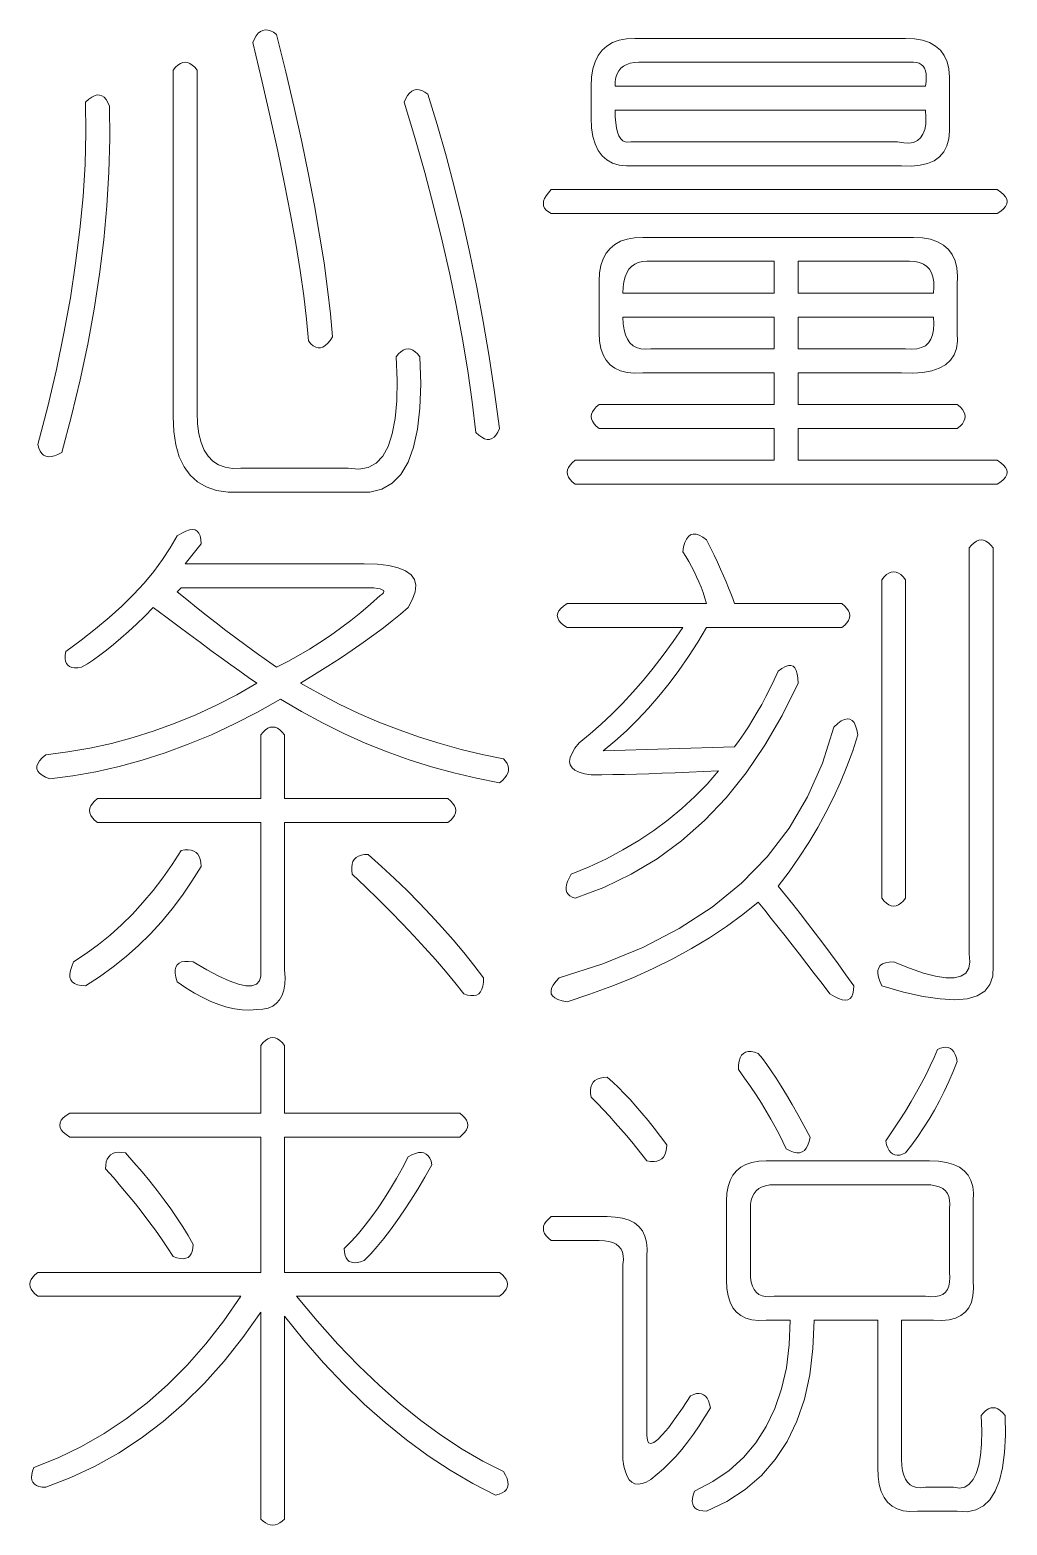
# Model space of a CAD drawing. Extents: x 0 to 297, y 0 to 210.
# Drawn here: x 164.69 to 174.51, y 29.96 to 44.98 of the extents above; entities that cross this region are included whole.
import ezdxf

# ---------------------------------------------------------------- set-up
doc = ezdxf.new("R2010")
doc.units = 0

msp = doc.modelspace()

# ---------------------------------------------------------------- linework, layer by layer
at = {"color": 255, "lineweight": 13}
for points in [[(167.166, 44.935), (167.258, 44.559), (167.342, 44.199), (167.418, 43.855), (167.486, 43.527), (167.546, 43.215), (167.598, 42.919), (167.642, 42.639), (167.678, 42.375), (167.706, 42.127), (167.726, 41.895), (167.702, 41.859), (167.678, 41.83), (167.654, 41.808), (167.63, 41.793), (167.606, 41.785), (167.582, 41.785), (167.558, 41.792), (167.534, 41.806), (167.51, 41.827), (167.486, 41.855), (167.466, 42.072), (167.438, 42.308), (167.402, 42.562), (167.358, 42.834), (167.306, 43.125), (167.246, 43.434), (167.178, 43.762), (167.102, 44.108), (167.018, 44.472), (166.926, 44.855), (166.943, 44.892), (166.961, 44.922), (166.981, 44.946), (167.003, 44.964), (167.026, 44.975), (167.051, 44.98), (167.077, 44.978), (167.105, 44.97), (167.135, 44.956)], [(170.766, 44.895), (173.486, 44.895), (173.577, 44.89), (173.657, 44.876), (173.727, 44.852), (173.787, 44.818), (173.836, 44.775), (173.875, 44.722), (173.903, 44.66), (173.921, 44.588), (173.929, 44.506), (173.926, 44.415), (173.926, 44.055), (173.929, 43.964), (173.92, 43.884), (173.9, 43.814), (173.869, 43.754), (173.826, 43.705), (173.773, 43.666), (173.708, 43.638), (173.632, 43.62), (173.545, 43.612), (173.446, 43.615), (170.766, 43.615), (170.683, 43.613), (170.608, 43.622), (170.542, 43.642), (170.485, 43.673), (170.436, 43.715), (170.397, 43.769), (170.366, 43.834), (170.344, 43.91), (170.331, 43.997), (170.326, 44.095), (170.326, 44.415), (170.331, 44.506), (170.344, 44.588), (170.366, 44.66), (170.397, 44.722), (170.436, 44.775), (170.485, 44.818), (170.542, 44.852), (170.608, 44.876), (170.683, 44.89)], [(166.366, 44.575), (166.366, 41.135), (166.371, 41.022), (166.384, 40.921), (166.406, 40.833), (166.437, 40.758), (166.476, 40.695), (166.525, 40.646), (166.582, 40.609), (166.648, 40.585), (166.723, 40.574), (166.806, 40.575), (167.886, 40.575), (167.992, 40.565), (168.085, 40.582), (168.165, 40.626), (168.232, 40.697), (168.286, 40.795), (168.328, 40.921), (168.357, 41.074), (168.373, 41.254), (168.376, 41.461), (168.366, 41.695), (168.39, 41.724), (168.414, 41.746), (168.438, 41.762), (168.462, 41.772), (168.486, 41.775), (168.51, 41.772), (168.534, 41.762), (168.558, 41.746), (168.582, 41.724), (168.606, 41.695), (168.614, 41.422), (168.606, 41.18), (168.582, 40.968), (168.542, 40.786), (168.486, 40.635), (168.414, 40.514), (168.326, 40.424), (168.222, 40.364), (168.102, 40.334), (167.966, 40.335), (166.806, 40.335), (166.677, 40.336), (166.561, 40.353), (166.459, 40.387), (166.371, 40.438), (166.296, 40.505), (166.235, 40.59), (166.187, 40.691), (166.153, 40.809), (166.133, 40.944), (166.126, 41.095), (166.126, 44.575), (166.15, 44.604), (166.174, 44.626), (166.198, 44.642), (166.222, 44.652), (166.246, 44.655), (166.27, 44.652), (166.294, 44.642), (166.318, 44.626), (166.342, 44.604)], [(173.566, 44.655), (170.806, 44.655), (170.761, 44.653), (170.72, 44.646), (170.684, 44.634), (170.653, 44.617), (170.626, 44.595), (170.605, 44.569), (170.588, 44.538), (170.576, 44.502), (170.569, 44.461), (170.566, 44.415), (173.686, 44.415), (173.692, 44.461), (173.694, 44.502), (173.692, 44.538), (173.686, 44.569), (173.676, 44.595), (173.662, 44.617), (173.644, 44.634), (173.622, 44.646), (173.596, 44.653)], [(165.486, 44.215), (165.489, 43.885), (165.48, 43.551), (165.46, 43.213), (165.429, 42.871), (165.386, 42.525), (165.333, 42.175), (165.268, 41.821), (165.192, 41.463), (165.105, 41.101), (165.006, 40.735), (164.968, 40.714), (164.933, 40.7), (164.901, 40.692), (164.872, 40.69), (164.846, 40.695), (164.824, 40.706), (164.805, 40.724), (164.789, 40.748), (164.776, 40.778), (164.766, 40.815), (164.865, 41.195), (164.952, 41.567), (165.028, 41.931), (165.093, 42.287), (165.146, 42.635), (165.189, 42.975), (165.22, 43.307), (165.24, 43.631), (165.249, 43.947), (165.246, 44.255), (165.277, 44.284), (165.307, 44.305), (165.335, 44.319), (165.361, 44.326), (165.386, 44.325), (165.409, 44.318), (165.431, 44.303), (165.451, 44.281), (165.469, 44.252)], [(168.686, 44.335), (168.78, 44.028), (168.869, 43.714), (168.953, 43.394), (169.032, 43.068), (169.106, 42.735), (169.176, 42.396), (169.241, 42.05), (169.301, 41.698), (169.356, 41.34), (169.406, 40.975), (169.389, 40.939), (169.371, 40.91), (169.351, 40.888), (169.329, 40.873), (169.306, 40.865), (169.281, 40.865), (169.255, 40.872), (169.227, 40.886), (169.197, 40.907), (169.166, 40.935), (169.13, 41.242), (169.086, 41.554), (169.034, 41.872), (168.974, 42.196), (168.906, 42.525), (168.83, 42.86), (168.746, 43.2), (168.654, 43.546), (168.554, 43.898), (168.446, 44.255), (168.463, 44.292), (168.481, 44.322), (168.501, 44.346), (168.523, 44.364), (168.546, 44.375), (168.571, 44.38), (168.597, 44.378), (168.625, 44.37), (168.655, 44.356)], [(173.686, 44.175), (170.566, 44.175), (170.568, 44.107), (170.573, 44.047), (170.581, 43.995), (170.592, 43.951), (170.606, 43.915), (170.624, 43.887), (170.645, 43.867), (170.669, 43.855), (170.696, 43.851), (170.726, 43.855), (173.406, 43.855), (173.467, 43.844), (173.52, 43.842), (173.566, 43.85), (173.605, 43.868), (173.636, 43.895), (173.661, 43.932), (173.678, 43.978), (173.688, 44.034), (173.691, 44.1)], [(169.926, 43.375), (174.406, 43.375), (174.442, 43.351), (174.47, 43.327), (174.49, 43.303), (174.502, 43.279), (174.506, 43.255), (174.502, 43.231), (174.49, 43.207), (174.47, 43.183), (174.442, 43.159), (174.406, 43.135), (169.926, 43.135), (169.897, 43.152), (169.875, 43.17), (169.859, 43.19), (169.849, 43.212), (169.846, 43.235), (169.849, 43.26), (169.859, 43.286), (169.875, 43.314), (169.897, 43.344)], [(170.846, 42.895), (173.566, 42.895), (173.657, 42.89), (173.737, 42.876), (173.807, 42.852), (173.867, 42.818), (173.916, 42.775), (173.955, 42.722), (173.983, 42.66), (174.001, 42.588), (174.009, 42.506), (174.006, 42.415), (174.006, 41.935), (174.008, 41.852), (173.997, 41.778), (173.973, 41.714), (173.936, 41.66), (173.886, 41.615), (173.824, 41.58), (173.749, 41.554), (173.661, 41.538), (173.56, 41.532), (173.446, 41.535), (172.406, 41.535), (172.406, 41.215), (174.006, 41.215), (174.035, 41.191), (174.057, 41.167), (174.073, 41.143), (174.083, 41.119), (174.086, 41.095), (174.083, 41.071), (174.073, 41.047), (174.057, 41.023), (174.035, 40.999), (174.006, 40.975), (172.406, 40.975), (172.406, 40.655), (174.406, 40.655), (174.442, 40.631), (174.47, 40.607), (174.49, 40.583), (174.502, 40.559), (174.506, 40.535), (174.502, 40.511), (174.49, 40.487), (174.47, 40.463), (174.442, 40.439), (174.406, 40.415), (170.166, 40.415), (170.137, 40.439), (170.115, 40.463), (170.099, 40.487), (170.089, 40.511), (170.086, 40.535), (170.089, 40.559), (170.099, 40.583), (170.115, 40.607), (170.137, 40.631), (170.166, 40.655), (172.166, 40.655), (172.166, 40.975), (170.406, 40.975), (170.377, 40.999), (170.355, 41.023), (170.339, 41.047), (170.329, 41.071), (170.326, 41.095), (170.329, 41.119), (170.339, 41.143), (170.355, 41.167), (170.377, 41.191), (170.406, 41.215), (172.166, 41.215), (172.166, 41.535), (170.846, 41.535), (170.763, 41.532), (170.688, 41.538), (170.622, 41.554), (170.565, 41.58), (170.516, 41.615), (170.477, 41.66), (170.446, 41.714), (170.424, 41.778), (170.411, 41.852), (170.406, 41.935), (170.406, 42.455), (170.411, 42.539), (170.424, 42.614), (170.446, 42.68), (170.477, 42.737), (170.516, 42.785), (170.565, 42.825), (170.622, 42.856), (170.688, 42.878), (170.763, 42.891)], [(172.166, 42.655), (170.886, 42.655), (170.841, 42.652), (170.8, 42.642), (170.764, 42.626), (170.733, 42.604), (170.706, 42.575), (170.685, 42.54), (170.668, 42.498), (170.656, 42.45), (170.649, 42.396), (170.646, 42.335), (172.166, 42.335)], [(173.526, 42.655), (172.406, 42.655), (172.406, 42.335), (173.766, 42.335), (173.771, 42.396), (173.769, 42.45), (173.761, 42.498), (173.747, 42.54), (173.726, 42.575), (173.699, 42.604), (173.665, 42.626), (173.625, 42.642), (173.579, 42.652)], [(172.166, 42.095), (170.646, 42.095), (170.649, 42.027), (170.657, 41.967), (170.671, 41.915), (170.691, 41.871), (170.716, 41.835), (170.747, 41.807), (170.783, 41.787), (170.825, 41.775), (170.873, 41.771), (170.926, 41.775), (172.166, 41.775)], [(173.766, 42.095), (172.406, 42.095), (172.406, 41.775), (173.486, 41.775), (173.547, 41.771), (173.6, 41.775), (173.646, 41.787), (173.685, 41.807), (173.716, 41.835), (173.741, 41.871), (173.758, 41.915), (173.768, 41.967), (173.771, 42.027)], [(166.246, 39.615), (168.046, 39.615), (168.18, 39.611), (168.294, 39.598), (168.388, 39.576), (168.462, 39.545), (168.516, 39.505), (168.55, 39.457), (168.564, 39.4), (168.558, 39.334), (168.532, 39.259), (168.486, 39.175), (168.411, 39.11), (168.328, 39.042), (168.238, 38.972), (168.141, 38.9), (168.036, 38.825), (167.925, 38.748), (167.806, 38.668), (167.68, 38.586), (167.547, 38.502), (167.406, 38.415), (167.599, 38.307), (167.795, 38.206), (167.993, 38.112), (168.193, 38.025), (168.396, 37.945), (168.601, 37.873), (168.809, 37.808), (169.019, 37.75), (169.231, 37.699), (169.446, 37.655), (169.467, 37.631), (169.483, 37.607), (169.493, 37.583), (169.497, 37.559), (169.496, 37.535), (169.489, 37.511), (169.477, 37.487), (169.459, 37.463), (169.435, 37.439), (169.406, 37.415), (169.175, 37.46), (168.947, 37.513), (168.721, 37.575), (168.497, 37.646), (168.276, 37.725), (168.057, 37.814), (167.841, 37.911), (167.627, 38.017), (167.415, 38.132), (167.206, 38.255), (166.974, 38.125), (166.742, 38.006), (166.51, 37.898), (166.278, 37.801), (166.046, 37.715), (165.814, 37.641), (165.582, 37.578), (165.35, 37.526), (165.118, 37.485), (164.886, 37.455), (164.843, 37.472), (164.808, 37.49), (164.782, 37.51), (164.765, 37.532), (164.756, 37.555), (164.757, 37.58), (164.766, 37.606), (164.784, 37.634), (164.811, 37.664), (164.846, 37.695), (165.069, 37.724), (165.289, 37.762), (165.507, 37.81), (165.723, 37.868), (165.936, 37.935), (166.147, 38.012), (166.355, 38.098), (166.561, 38.194), (166.765, 38.3), (166.966, 38.415), (166.884, 38.473), (166.797, 38.535), (166.705, 38.601), (166.608, 38.671), (166.506, 38.745), (166.4, 38.823), (166.289, 38.905), (166.173, 38.991), (166.052, 39.081), (165.926, 39.175), (165.84, 39.09), (165.757, 39.01), (165.677, 38.936), (165.6, 38.868), (165.526, 38.805), (165.456, 38.748), (165.389, 38.696), (165.325, 38.65), (165.264, 38.61), (165.206, 38.575), (165.169, 38.57), (165.136, 38.569), (165.108, 38.573), (165.085, 38.582), (165.066, 38.595), (165.053, 38.614), (165.044, 38.637), (165.04, 38.665), (165.041, 38.698), (165.046, 38.735), (165.201, 38.848), (165.347, 38.961), (165.483, 39.075), (165.609, 39.19), (165.726, 39.305), (165.833, 39.422), (165.931, 39.539), (166.019, 39.657), (166.097, 39.776), (166.166, 39.895), (166.212, 39.923), (166.253, 39.943), (166.289, 39.955), (166.32, 39.959), (166.346, 39.955), (166.368, 39.943), (166.385, 39.923), (166.397, 39.895), (166.404, 39.859), (166.406, 39.815)], [(171.246, 39.735), (171.256, 39.787), (171.269, 39.83), (171.285, 39.864), (171.304, 39.889), (171.326, 39.905), (171.352, 39.913), (171.381, 39.912), (171.413, 39.902), (171.448, 39.883), (171.486, 39.855), (171.525, 39.777), (171.561, 39.702), (171.595, 39.63), (171.627, 39.561), (171.656, 39.495), (171.683, 39.433), (171.707, 39.374), (171.729, 39.318), (171.749, 39.265), (171.766, 39.215), (172.846, 39.215), (172.875, 39.191), (172.897, 39.167), (172.913, 39.143), (172.923, 39.119), (172.926, 39.095), (172.923, 39.071), (172.913, 39.047), (172.897, 39.023), (172.875, 38.999), (172.846, 38.975), (171.486, 38.975), (171.397, 38.826), (171.304, 38.682), (171.208, 38.544), (171.109, 38.412), (171.006, 38.285), (170.901, 38.164), (170.792, 38.048), (170.68, 37.938), (170.565, 37.834), (170.446, 37.735), (171.766, 37.775), (171.814, 37.84), (171.861, 37.908), (171.907, 37.978), (171.952, 38.05), (171.996, 38.125), (172.04, 38.202), (172.083, 38.282), (172.125, 38.364), (172.166, 38.448), (172.206, 38.535), (172.244, 38.563), (172.278, 38.582), (172.308, 38.592), (172.334, 38.593), (172.356, 38.585), (172.374, 38.569), (172.388, 38.544), (172.398, 38.51), (172.404, 38.467), (172.406, 38.415), (172.247, 38.091), (172.073, 37.791), (171.885, 37.515), (171.683, 37.263), (171.466, 37.035), (171.235, 36.831), (170.989, 36.651), (170.729, 36.495), (170.455, 36.363), (170.166, 36.255), (170.137, 36.265), (170.113, 36.278), (170.095, 36.294), (170.083, 36.313), (170.076, 36.335), (170.075, 36.361), (170.079, 36.39), (170.089, 36.422), (170.105, 36.457), (170.126, 36.495), (170.307, 36.57), (170.48, 36.652), (170.646, 36.74), (170.805, 36.834), (170.956, 36.935), (171.101, 37.042), (171.238, 37.156), (171.368, 37.276), (171.491, 37.402), (171.606, 37.535), (171.457, 37.528), (171.312, 37.521), (171.172, 37.515), (171.037, 37.51), (170.906, 37.505), (170.781, 37.502), (170.66, 37.499), (170.544, 37.497), (170.433, 37.496), (170.326, 37.495), (170.26, 37.506), (170.206, 37.521), (170.164, 37.541), (170.134, 37.566), (170.116, 37.595), (170.11, 37.63), (170.116, 37.669), (170.134, 37.713), (170.164, 37.762), (170.206, 37.815), (170.317, 37.906), (170.427, 38.002), (170.535, 38.104), (170.641, 38.212), (170.746, 38.325), (170.849, 38.444), (170.951, 38.568), (171.051, 38.698), (171.149, 38.834), (171.246, 38.975), (170.086, 38.975), (170.05, 38.999), (170.022, 39.023), (170.002, 39.047), (169.99, 39.071), (169.986, 39.095), (169.99, 39.119), (170.002, 39.143), (170.022, 39.167), (170.05, 39.191), (170.086, 39.215), (171.486, 39.215), (171.469, 39.271), (171.451, 39.326), (171.431, 39.38), (171.409, 39.433), (171.386, 39.485), (171.361, 39.537), (171.335, 39.588), (171.307, 39.638), (171.277, 39.687)], [(174.366, 39.775), (174.366, 35.575), (174.362, 35.472), (174.334, 35.388), (174.282, 35.322), (174.206, 35.274), (174.106, 35.245), (173.982, 35.234), (173.834, 35.242), (173.662, 35.268), (173.466, 35.312), (173.246, 35.375), (173.226, 35.421), (173.213, 35.462), (173.207, 35.498), (173.208, 35.529), (173.216, 35.555), (173.232, 35.577), (173.255, 35.594), (173.285, 35.606), (173.322, 35.613), (173.366, 35.615), (173.525, 35.551), (173.665, 35.503), (173.787, 35.471), (173.891, 35.455), (173.976, 35.455), (174.043, 35.471), (174.091, 35.503), (174.121, 35.551), (174.133, 35.615), (174.126, 35.695), (174.126, 39.775), (174.15, 39.804), (174.174, 39.826), (174.198, 39.842), (174.222, 39.852), (174.246, 39.855), (174.27, 39.852), (174.294, 39.842), (174.318, 39.826), (174.342, 39.804)], [(173.246, 39.455), (173.27, 39.484), (173.294, 39.506), (173.318, 39.522), (173.342, 39.532), (173.366, 39.535), (173.39, 39.532), (173.414, 39.522), (173.438, 39.506), (173.462, 39.484), (173.486, 39.455), (173.486, 36.255), (173.462, 36.226), (173.438, 36.204), (173.414, 36.188), (173.39, 36.178), (173.366, 36.175), (173.342, 36.178), (173.318, 36.188), (173.294, 36.204), (173.27, 36.226), (173.246, 36.255)], [(168.046, 39.375), (166.206, 39.375), (166.166, 39.335), (166.263, 39.256), (166.36, 39.177), (166.458, 39.099), (166.557, 39.022), (166.656, 38.945), (166.757, 38.87), (166.858, 38.795), (166.96, 38.721), (167.063, 38.648), (167.166, 38.575), (167.277, 38.633), (167.387, 38.694), (167.495, 38.758), (167.601, 38.825), (167.706, 38.895), (167.809, 38.969), (167.911, 39.046), (168.011, 39.126), (168.109, 39.209), (168.206, 39.295), (168.226, 39.31), (168.238, 39.324), (168.242, 39.336), (168.238, 39.346), (168.226, 39.355), (168.206, 39.362), (168.178, 39.368), (168.142, 39.372), (168.098, 39.374)], [(172.766, 37.975), (172.805, 38.01), (172.84, 38.036), (172.872, 38.052), (172.901, 38.058), (172.926, 38.055), (172.949, 38.042), (172.968, 38.02), (172.984, 37.988), (172.997, 37.946), (173.006, 37.895), (172.955, 37.736), (172.897, 37.578), (172.833, 37.422), (172.763, 37.268), (172.686, 37.115), (172.603, 36.964), (172.513, 36.814), (172.417, 36.666), (172.315, 36.52), (172.206, 36.375), (172.279, 36.286), (172.352, 36.194), (172.426, 36.1), (172.501, 36.004), (172.576, 35.905), (172.653, 35.804), (172.73, 35.7), (172.808, 35.594), (172.887, 35.486), (172.966, 35.375), (172.964, 35.331), (172.957, 35.295), (172.945, 35.267), (172.928, 35.247), (172.906, 35.235), (172.88, 35.231), (172.849, 35.235), (172.813, 35.247), (172.772, 35.267), (172.726, 35.295), (172.647, 35.398), (172.569, 35.498), (172.493, 35.596), (172.419, 35.692), (172.346, 35.785), (172.275, 35.876), (172.205, 35.964), (172.137, 36.05), (172.071, 36.134), (172.006, 36.215), (171.85, 36.09), (171.686, 35.97), (171.514, 35.856), (171.334, 35.748), (171.146, 35.645), (170.95, 35.548), (170.746, 35.456), (170.534, 35.37), (170.314, 35.29), (170.086, 35.215), (170.035, 35.225), (169.993, 35.238), (169.961, 35.254), (169.939, 35.273), (169.926, 35.295), (169.923, 35.321), (169.929, 35.35), (169.945, 35.382), (169.971, 35.417), (170.006, 35.455), (170.444, 35.596), (170.846, 35.761), (171.212, 35.951), (171.542, 36.166), (171.836, 36.405), (172.094, 36.67), (172.316, 36.959), (172.502, 37.273), (172.652, 37.612)], [(167.006, 37.895), (167.03, 37.924), (167.054, 37.946), (167.078, 37.962), (167.102, 37.972), (167.126, 37.975), (167.15, 37.972), (167.174, 37.962), (167.198, 37.946), (167.222, 37.924), (167.246, 37.895), (167.246, 37.255), (168.886, 37.255), (168.915, 37.231), (168.937, 37.207), (168.953, 37.183), (168.963, 37.159), (168.966, 37.135), (168.963, 37.111), (168.953, 37.087), (168.937, 37.063), (168.915, 37.039), (168.886, 37.015), (167.246, 37.015), (167.246, 35.535), (167.251, 35.459), (167.248, 35.391), (167.238, 35.331), (167.221, 35.279), (167.196, 35.235), (167.165, 35.199), (167.126, 35.171), (167.08, 35.151), (167.027, 35.139), (166.966, 35.135), (166.893, 35.131), (166.819, 35.134), (166.743, 35.144), (166.665, 35.161), (166.586, 35.185), (166.505, 35.217), (166.423, 35.256), (166.339, 35.302), (166.253, 35.355), (166.166, 35.415), (166.153, 35.46), (166.147, 35.5), (166.147, 35.534), (166.153, 35.562), (166.166, 35.585), (166.185, 35.602), (166.211, 35.614), (166.243, 35.62), (166.281, 35.62), (166.326, 35.615), (166.463, 35.535), (166.584, 35.471), (166.69, 35.423), (166.781, 35.391), (166.856, 35.375), (166.917, 35.375), (166.962, 35.391), (166.992, 35.423), (167.007, 35.471), (167.006, 35.535), (167.006, 37.015), (165.366, 37.015), (165.337, 37.039), (165.315, 37.063), (165.299, 37.087), (165.289, 37.111), (165.286, 37.135), (165.289, 37.159), (165.299, 37.183), (165.315, 37.207), (165.337, 37.231), (165.366, 37.255), (167.006, 37.255)], [(166.206, 36.735), (166.244, 36.741), (166.278, 36.742), (166.308, 36.738), (166.334, 36.729), (166.356, 36.715), (166.374, 36.697), (166.388, 36.674), (166.398, 36.646), (166.404, 36.613), (166.406, 36.575), (166.315, 36.426), (166.219, 36.284), (166.117, 36.148), (166.009, 36.018), (165.896, 35.895), (165.777, 35.778), (165.653, 35.668), (165.523, 35.564), (165.387, 35.466), (165.246, 35.375), (165.202, 35.378), (165.165, 35.385), (165.135, 35.397), (165.112, 35.414), (165.096, 35.435), (165.088, 35.462), (165.087, 35.493), (165.093, 35.529), (165.106, 35.57), (165.126, 35.615), (165.252, 35.698), (165.374, 35.788), (165.492, 35.884), (165.606, 35.986), (165.716, 36.095), (165.822, 36.21), (165.924, 36.332), (166.022, 36.46), (166.116, 36.594)], [(167.926, 36.495), (167.921, 36.533), (167.92, 36.567), (167.924, 36.597), (167.933, 36.623), (167.946, 36.645), (167.965, 36.663), (167.988, 36.677), (168.016, 36.687), (168.049, 36.693), (168.086, 36.695), (168.22, 36.575), (168.35, 36.454), (168.476, 36.332), (168.598, 36.209), (168.716, 36.085), (168.83, 35.961), (168.94, 35.836), (169.046, 35.71), (169.148, 35.583), (169.246, 35.455), (169.244, 35.41), (169.238, 35.372), (169.228, 35.34), (169.214, 35.314), (169.196, 35.295), (169.174, 35.282), (169.148, 35.276), (169.118, 35.276), (169.084, 35.282), (169.046, 35.295), (168.956, 35.408), (168.861, 35.522), (168.761, 35.638), (168.656, 35.756), (168.546, 35.875), (168.432, 35.996), (168.313, 36.118), (168.189, 36.242), (168.06, 36.368)], [(167.246, 34.775), (167.246, 34.095), (169.006, 34.095), (169.035, 34.071), (169.057, 34.047), (169.073, 34.023), (169.083, 33.999), (169.086, 33.975), (169.083, 33.951), (169.073, 33.927), (169.057, 33.903), (169.035, 33.879), (169.006, 33.855), (167.246, 33.855), (167.246, 32.495), (169.406, 32.495), (169.435, 32.471), (169.457, 32.447), (169.473, 32.423), (169.483, 32.399), (169.486, 32.375), (169.483, 32.351), (169.473, 32.327), (169.457, 32.303), (169.435, 32.279), (169.406, 32.255), (167.366, 32.255), (167.574, 32.007), (167.782, 31.775), (167.99, 31.559), (168.198, 31.359), (168.406, 31.175), (168.614, 31.007), (168.822, 30.855), (169.03, 30.719), (169.238, 30.599), (169.446, 30.495), (169.467, 30.457), (169.481, 30.422), (169.489, 30.39), (169.491, 30.361), (169.486, 30.335), (169.475, 30.313), (169.457, 30.294), (169.433, 30.278), (169.403, 30.265), (169.366, 30.255), (169.136, 30.374), (168.91, 30.506), (168.688, 30.652), (168.47, 30.812), (168.256, 30.985), (168.046, 31.172), (167.84, 31.372), (167.638, 31.586), (167.44, 31.814), (167.246, 32.055), (167.246, 30.015), (167.222, 29.994), (167.198, 29.977), (167.174, 29.965), (167.15, 29.958), (167.126, 29.955), (167.102, 29.958), (167.078, 29.965), (167.054, 29.977), (167.03, 29.994), (167.006, 30.015), (167.006, 32.095), (166.826, 31.84), (166.638, 31.602), (166.442, 31.382), (166.238, 31.18), (166.026, 30.995), (165.806, 30.828), (165.578, 30.678), (165.342, 30.546), (165.098, 30.432), (164.846, 30.335), (164.809, 30.337), (164.777, 30.343), (164.751, 30.353), (164.731, 30.367), (164.716, 30.385), (164.707, 30.407), (164.703, 30.433), (164.705, 30.463), (164.713, 30.497), (164.726, 30.535), (164.97, 30.632), (165.206, 30.745), (165.434, 30.875), (165.654, 31.022), (165.866, 31.185), (166.07, 31.366), (166.266, 31.563), (166.454, 31.777), (166.634, 32.008), (166.806, 32.255), (164.766, 32.255), (164.737, 32.279), (164.715, 32.303), (164.699, 32.327), (164.689, 32.351), (164.686, 32.375), (164.689, 32.399), (164.699, 32.423), (164.715, 32.447), (164.737, 32.471), (164.766, 32.495), (167.006, 32.495), (167.006, 33.855), (165.086, 33.855), (165.05, 33.879), (165.022, 33.903), (165.002, 33.927), (164.99, 33.951), (164.986, 33.975), (164.99, 33.999), (165.002, 34.023), (165.022, 34.047), (165.05, 34.071), (165.086, 34.095), (167.006, 34.095), (167.006, 34.775), (167.03, 34.804), (167.054, 34.826), (167.078, 34.842), (167.102, 34.852), (167.126, 34.855), (167.15, 34.852), (167.174, 34.842), (167.198, 34.826), (167.222, 34.804)], [(171.806, 34.535), (171.808, 34.58), (171.814, 34.618), (171.824, 34.65), (171.838, 34.676), (171.856, 34.695), (171.878, 34.708), (171.904, 34.714), (171.934, 34.714), (171.968, 34.708), (172.006, 34.695), (172.047, 34.644), (172.091, 34.585), (172.137, 34.519), (172.185, 34.446), (172.236, 34.365), (172.289, 34.278), (172.345, 34.183), (172.403, 34.081), (172.463, 33.972), (172.526, 33.855), (172.517, 33.811), (172.504, 33.774), (172.488, 33.744), (172.469, 33.721), (172.446, 33.705), (172.421, 33.697), (172.392, 33.696), (172.36, 33.702), (172.325, 33.715), (172.286, 33.735), (172.253, 33.808), (172.216, 33.882), (172.176, 33.958), (172.133, 34.036), (172.086, 34.115), (172.037, 34.196), (171.984, 34.278), (171.928, 34.362), (171.869, 34.448)], [(174.006, 34.615), (173.965, 34.512), (173.921, 34.412), (173.875, 34.314), (173.827, 34.218), (173.776, 34.125), (173.723, 34.034), (173.667, 33.946), (173.609, 33.86), (173.549, 33.776), (173.486, 33.695), (173.455, 33.682), (173.427, 33.674), (173.401, 33.672), (173.377, 33.676), (173.356, 33.685), (173.337, 33.7), (173.321, 33.72), (173.307, 33.746), (173.295, 33.778), (173.286, 33.815), (173.356, 33.918), (173.422, 34.018), (173.484, 34.116), (173.542, 34.212), (173.596, 34.305), (173.646, 34.396), (173.692, 34.484), (173.734, 34.57), (173.772, 34.654), (173.806, 34.735), (173.837, 34.748), (173.865, 34.756), (173.891, 34.758), (173.915, 34.754), (173.936, 34.745), (173.955, 34.73), (173.971, 34.71), (173.985, 34.684), (173.997, 34.652)], [(170.486, 34.455), (170.543, 34.405), (170.6, 34.351), (170.658, 34.293), (170.717, 34.231), (170.776, 34.165), (170.837, 34.095), (170.898, 34.021), (170.96, 33.943), (171.023, 33.861), (171.086, 33.775), (171.084, 33.738), (171.078, 33.705), (171.068, 33.677), (171.054, 33.654), (171.036, 33.635), (171.014, 33.622), (170.988, 33.613), (170.958, 33.609), (170.924, 33.61), (170.886, 33.615), (170.837, 33.679), (170.787, 33.743), (170.735, 33.807), (170.681, 33.871), (170.626, 33.935), (170.569, 33.999), (170.511, 34.063), (170.451, 34.127), (170.389, 34.191), (170.326, 34.255), (170.321, 34.293), (170.32, 34.327), (170.324, 34.357), (170.333, 34.383), (170.346, 34.405), (170.365, 34.423), (170.388, 34.437), (170.416, 34.447), (170.449, 34.453)], [(165.646, 33.695), (165.732, 33.6), (165.814, 33.505), (165.892, 33.411), (165.966, 33.318), (166.036, 33.225), (166.102, 33.134), (166.164, 33.043), (166.222, 32.953), (166.276, 32.864), (166.326, 32.775), (166.324, 32.738), (166.318, 32.706), (166.308, 32.68), (166.294, 32.66), (166.276, 32.645), (166.254, 32.636), (166.228, 32.632), (166.198, 32.634), (166.164, 32.642), (166.126, 32.655), (166.069, 32.743), (166.009, 32.831), (165.947, 32.919), (165.883, 33.007), (165.816, 33.095), (165.747, 33.183), (165.675, 33.271), (165.601, 33.359), (165.525, 33.447), (165.446, 33.535), (165.448, 33.573), (165.454, 33.606), (165.464, 33.634), (165.478, 33.657), (165.496, 33.675), (165.518, 33.689), (165.544, 33.698), (165.574, 33.702), (165.608, 33.701)], [(168.486, 33.655), (168.525, 33.676), (168.56, 33.69), (168.592, 33.698), (168.621, 33.7), (168.646, 33.695), (168.669, 33.684), (168.688, 33.666), (168.704, 33.642), (168.717, 33.612), (168.726, 33.575), (168.655, 33.45), (168.584, 33.332), (168.514, 33.22), (168.445, 33.114), (168.376, 33.015), (168.309, 32.922), (168.242, 32.836), (168.176, 32.756), (168.111, 32.682), (168.046, 32.615), (168.008, 32.602), (167.974, 32.594), (167.944, 32.592), (167.918, 32.596), (167.896, 32.605), (167.878, 32.62), (167.864, 32.64), (167.854, 32.666), (167.848, 32.698), (167.846, 32.735), (167.917, 32.809), (167.987, 32.887), (168.055, 32.969), (168.121, 33.055), (168.186, 33.145), (168.249, 33.239), (168.311, 33.337), (168.371, 33.439), (168.429, 33.545)], [(173.726, 33.615), (173.817, 33.611), (173.897, 33.599), (173.967, 33.579), (174.027, 33.551), (174.076, 33.515), (174.115, 33.471), (174.143, 33.419), (174.161, 33.359), (174.169, 33.291), (174.166, 33.215), (174.166, 32.415), (174.169, 32.332), (174.163, 32.258), (174.147, 32.194), (174.121, 32.14), (174.086, 32.095), (174.041, 32.06), (173.987, 32.034), (173.923, 32.018), (173.849, 32.012), (173.766, 32.015), (173.446, 32.015), (173.446, 30.615), (173.449, 30.555), (173.456, 30.502), (173.468, 30.456), (173.485, 30.417), (173.506, 30.385), (173.533, 30.361), (173.564, 30.344), (173.6, 30.334), (173.641, 30.331), (173.686, 30.335), (173.966, 30.335), (174.027, 30.328), (174.08, 30.338), (174.126, 30.366), (174.165, 30.412), (174.196, 30.475), (174.221, 30.556), (174.238, 30.654), (174.248, 30.77), (174.251, 30.904), (174.246, 31.055), (174.27, 31.084), (174.294, 31.106), (174.318, 31.122), (174.342, 31.132), (174.366, 31.135), (174.39, 31.132), (174.414, 31.122), (174.438, 31.106), (174.462, 31.084), (174.486, 31.055), (174.489, 30.858), (174.48, 30.684), (174.46, 30.532), (174.429, 30.402), (174.386, 30.295), (174.333, 30.21), (174.268, 30.148), (174.192, 30.108), (174.105, 30.09), (174.006, 30.095), (173.606, 30.095), (173.53, 30.092), (173.462, 30.1), (173.402, 30.118), (173.35, 30.146), (173.306, 30.185), (173.27, 30.234), (173.242, 30.294), (173.222, 30.364), (173.21, 30.444), (173.206, 30.535), (173.206, 32.015), (172.566, 32.015), (172.555, 31.73), (172.523, 31.465), (172.469, 31.221), (172.393, 30.998), (172.296, 30.795), (172.177, 30.614), (172.037, 30.453), (171.875, 30.313), (171.691, 30.194), (171.486, 30.095), (171.449, 30.097), (171.417, 30.103), (171.391, 30.113), (171.371, 30.127), (171.356, 30.145), (171.347, 30.167), (171.343, 30.193), (171.345, 30.223), (171.353, 30.257), (171.366, 30.295), (171.549, 30.392), (171.712, 30.505), (171.856, 30.635), (171.981, 30.782), (172.086, 30.945), (172.173, 31.126), (172.24, 31.323), (172.288, 31.537), (172.317, 31.768), (172.326, 32.015), (172.086, 32.015), (172.01, 32.012), (171.942, 32.018), (171.882, 32.034), (171.83, 32.06), (171.786, 32.095), (171.75, 32.14), (171.722, 32.194), (171.702, 32.258), (171.69, 32.332), (171.686, 32.415), (171.686, 33.215), (171.69, 33.291), (171.702, 33.359), (171.722, 33.419), (171.75, 33.471), (171.786, 33.515), (171.83, 33.551), (171.882, 33.579), (171.942, 33.599), (172.01, 33.611), (172.086, 33.615)], [(173.686, 33.375), (172.166, 33.375), (172.121, 33.373), (172.08, 33.366), (172.044, 33.354), (172.013, 33.337), (171.986, 33.315), (171.965, 33.289), (171.948, 33.258), (171.936, 33.222), (171.929, 33.181), (171.926, 33.135), (171.926, 32.495), (171.929, 32.442), (171.936, 32.396), (171.948, 32.356), (171.965, 32.322), (171.986, 32.295), (172.013, 32.274), (172.044, 32.26), (172.08, 32.252), (172.121, 32.25), (172.166, 32.255), (173.686, 32.255), (173.739, 32.25), (173.785, 32.252), (173.825, 32.26), (173.859, 32.274), (173.886, 32.295), (173.907, 32.322), (173.921, 32.356), (173.929, 32.396), (173.931, 32.442), (173.926, 32.495), (173.926, 33.135), (173.931, 33.181), (173.929, 33.222), (173.921, 33.258), (173.907, 33.289), (173.886, 33.315), (173.859, 33.337), (173.825, 33.354), (173.785, 33.366), (173.739, 33.373)], [(169.926, 33.055), (170.486, 33.055), (170.569, 33.051), (170.643, 33.039), (170.707, 33.019), (170.761, 32.991), (170.806, 32.955), (170.841, 32.911), (170.867, 32.859), (170.883, 32.799), (170.889, 32.731), (170.886, 32.655), (170.886, 30.855), (170.891, 30.809), (170.904, 30.782), (170.926, 30.774), (170.957, 30.785), (170.996, 30.815), (171.045, 30.865), (171.102, 30.934), (171.168, 31.022), (171.243, 31.129), (171.326, 31.255), (171.357, 31.268), (171.385, 31.276), (171.411, 31.278), (171.435, 31.274), (171.456, 31.265), (171.475, 31.25), (171.491, 31.23), (171.505, 31.204), (171.517, 31.172), (171.526, 31.135), (171.47, 31.042), (171.413, 30.953), (171.355, 30.869), (171.296, 30.79), (171.236, 30.715), (171.176, 30.646), (171.115, 30.581), (171.053, 30.521), (170.99, 30.466), (170.926, 30.415), (170.88, 30.388), (170.838, 30.372), (170.8, 30.366), (170.766, 30.37), (170.736, 30.385), (170.71, 30.41), (170.688, 30.446), (170.67, 30.492), (170.656, 30.548), (170.646, 30.615), (170.646, 32.575), (170.651, 32.621), (170.649, 32.662), (170.641, 32.698), (170.627, 32.729), (170.606, 32.755), (170.579, 32.777), (170.545, 32.794), (170.505, 32.806), (170.459, 32.813), (170.406, 32.815), (169.926, 32.815), (169.897, 32.839), (169.875, 32.863), (169.859, 32.887), (169.849, 32.911), (169.846, 32.935), (169.849, 32.959), (169.859, 32.983), (169.875, 33.007), (169.897, 33.031)]]:
    msp.add_lwpolyline(points, close=True, dxfattribs=at)

doc.saveas('drawing.dxf')
